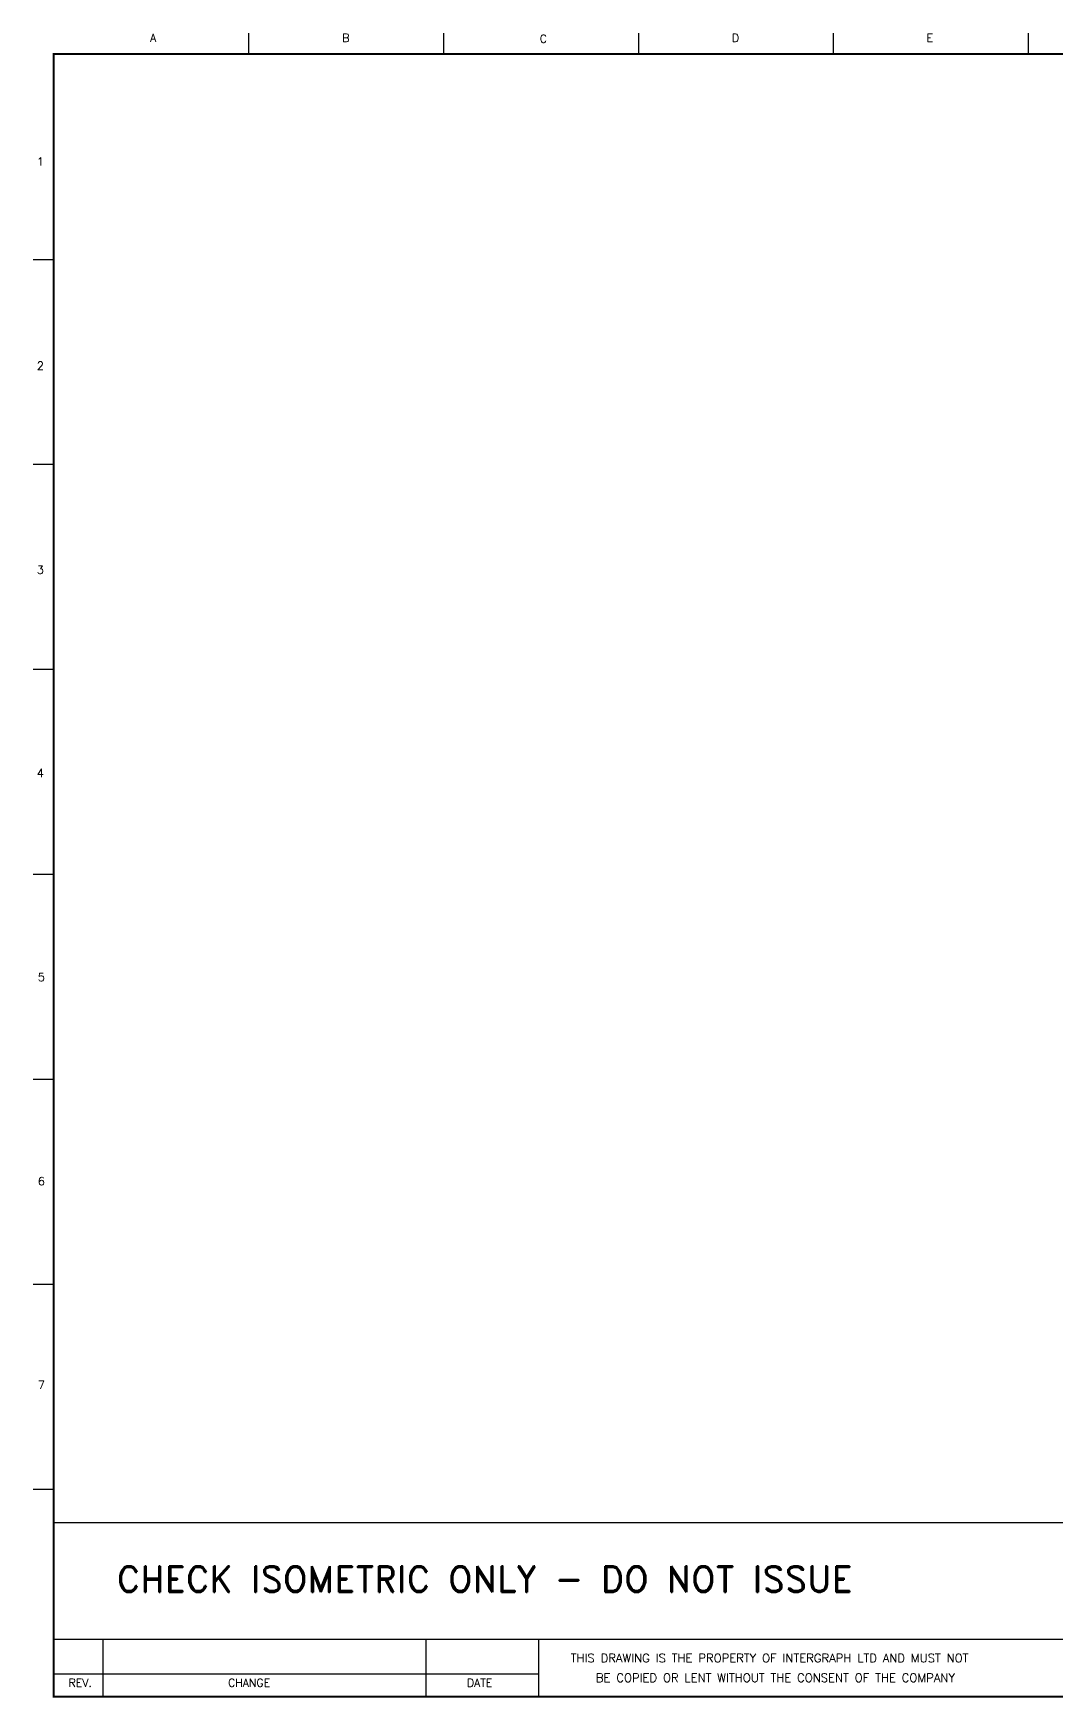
# Model space of a CAD drawing. Extents: x -7 to 847, y 0 to 598.
# Drawn here: x -7 to 360, y 0 to 598 of the extents above; entities that cross this region are included whole.
import ezdxf

# ---------------------------------------------------------------- set-up
doc = ezdxf.new("R2010")
doc.units = 0
doc.header["$MEASUREMENT"] = 0
doc.layers.add('BACKING', color=7, linetype='CONTINUOUS')
doc.styles.add('ROMAND', font='romand.shx', dxfattribs={"height": 0.23})
doc.styles.add('TITLE', font='romand.shx')

msp = doc.modelspace()

# ---------------------------------------------------------------- linework, layer by layer
at = {"layer": 'BACKING', "color": 7, "linetype": 'Continuous'}
for p, q in [((70.1, 590.41), (70.1, 597.6)), ((140.09, 590.41), (140.09, 597.6)), ((210.08, 590.41), (210.08, 597.6)), ((280.07, 590.41), (280.07, 597.6)), ((350.06, 590.41), (350.06, 597.6)), ((-7.33, 516.38), (0, 516.38)), ((-7.33, 442.75), (0, 442.75)), ((-7.33, 369.12), (0, 369.12)), ((-7.33, 295.5), (0, 295.5)), ((-7.33, 221.87), (0, 221.87)), ((-7.33, 148.25), (0, 148.25)), ((-7.33, 74.62), (0, 74.62)), ((0, 62.59), (840.09, 62.59)), ((17.68, 20.52), (17.68, 0)), ((133.66, 20.52), (133.66, 0)), ((174.08, 20.52), (174.08, 0)), ((174.08, 8.05), (0, 8.05))]:
    msp.add_line(p, q, dxfattribs=at)
at = {"layer": 'BACKING', "color": 7, "linetype": 'Continuous', "const_width": 0.719, "flags": 128}
msp.add_lwpolyline([(0, 0), (840.09, 0), (840.09, 590.1), (0, 590.1)], close=True, dxfattribs=at)
at = {"layer": 'BACKING', "color": 7, "linetype": 'Continuous', "flags": 128}
msp.add_lwpolyline([(795.93, 20.52), (0, 20.52)], dxfattribs=at)

# ---------------------------------------------------------------- texts
at = {"layer": 'BACKING', "color": 7, "linetype": 'Continuous'}
for s, height, style, p in [('A', 2.88, 'ROMAND', (34.59, 594.51)), ('B', 2.88, 'ROMAND', (103.59, 594.51)), ('C', 2.88, 'ROMAND', (174.53, 594.21)), ('D', 2.88, 'ROMAND', (243.53, 594.51)), ('E', 2.88, 'ROMAND', (313.42, 594.51)), ('1', 2.88, 'ROMAND', (-6.04, 550.06)), ('2', 2.88, 'ROMAND', (-6.04, 476.75)), ('3', 2.88, 'ROMAND', (-6.04, 403.44)), ('4', 2.88, 'ROMAND', (-6.04, 330.41)), ('5', 2.88, 'ROMAND', (-5.67, 257.1)), ('6', 2.88, 'ROMAND', (-5.67, 183.78)), ('7', 2.88, 'ROMAND', (-5.67, 110.61)), ('CHECK ISOMETRIC ONLY - DO NOT ISSUE', 9.3439, 'TITLE', (22.66, 37.59)), ('THIS DRAWING IS THE PROPERTY OF INTERGRAPH LTD AND MUST NOT', 3.0547, 'TITLE', (185.65, 12.36)), ('REV.', 2.875, 'TITLE', (5.32, 3.59)), ('CHANGE', 2.875, 'TITLE', (62.58, 3.59)), ('DATE', 2.875, 'TITLE', (148.38, 3.59)), ('BE COPIED OR LENT WITHOUT THE CONSENT OF THE COMPANY', 3.0547, 'TITLE', (194.69, 5.26))]:
    msp.add_text(s, height=height, dxfattribs=dict(at, style=style)).set_placement(p)

doc.saveas('drawing.dxf')
